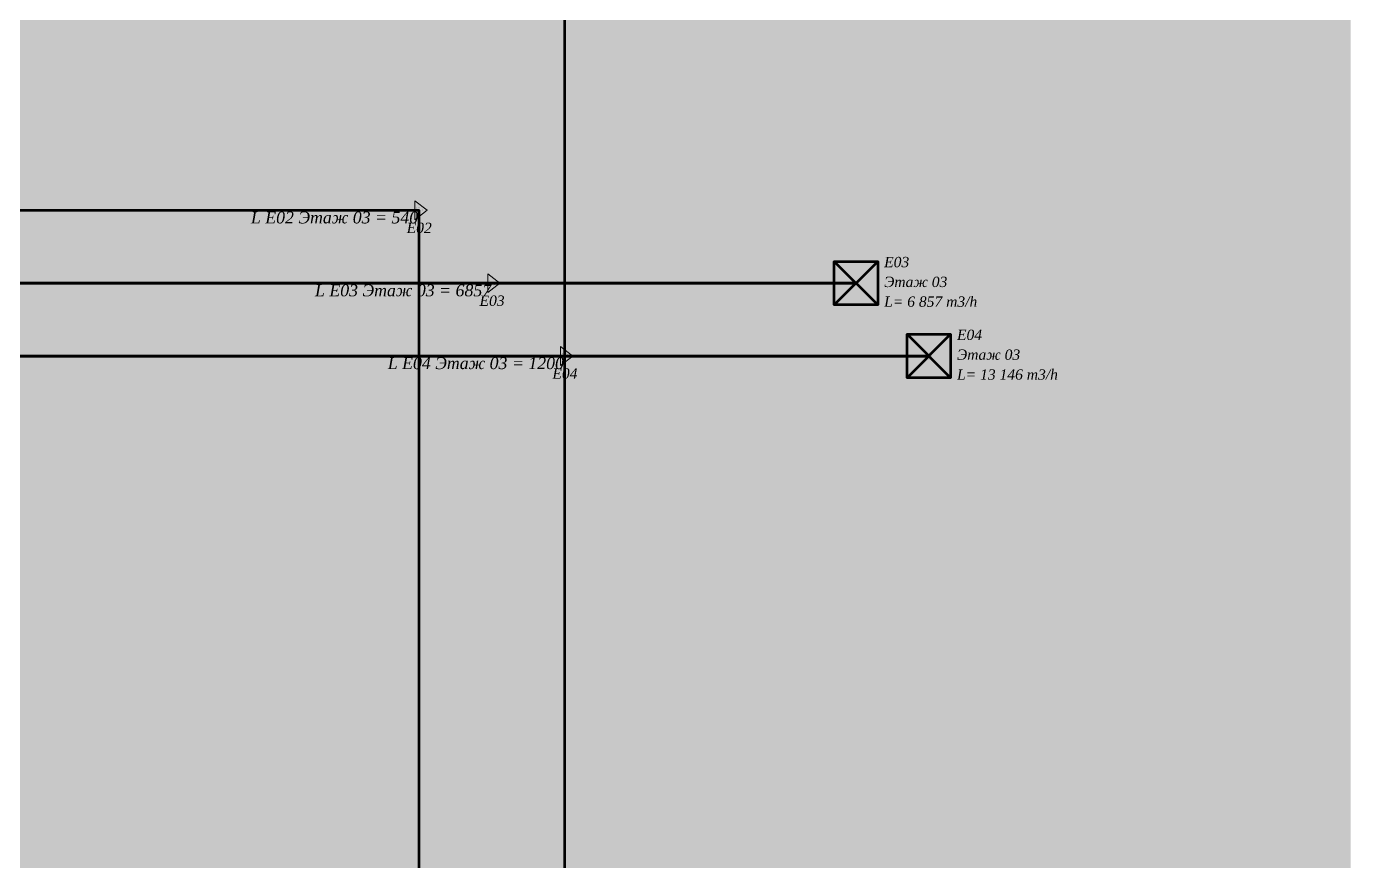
# Model space of a CAD drawing. Header units: inches. Extents: x 2.1 to 38.5, y 13.5 to 49.9.
# Drawn here: x 25.86 to 38.54, y 27.14 to 35.14 of the extents above; entities that cross this region are included whole.
import ezdxf

# ---------------------------------------------------------------- set-up
doc = ezdxf.new("R2010")
doc.units = ezdxf.units.IN
doc.header["$MEASUREMENT"] = 0
doc.layers.add('PDF _Геометрия', color=7, linetype='Continuous')
doc.layers.add('PDF _Текст', color=7, linetype='Continuous')
doc.layers.add('PDF _Сплошная заливка', color=7, linetype='Continuous', true_color=0x00008b)
doc.styles.add('PDF Times New Roman Italic', font='timesi.ttf')

msp = doc.modelspace()

# ---------------------------------------------------------------- hatches: boundary and pattern name
at = {"layer": 'PDF _Сплошная заливка', "transparency": 33554559}
h = msp.add_hatch(color=4, dxfattribs=at)
h.paths.add_polyline_path([(29.647, 33.364, 0.099456), (29.649, 33.376)], flags=0)
h.paths.add_polyline_path([(29.64, 33.354, 0.099456), (29.647, 33.364)], flags=0)
h.paths.add_polyline_path([(29.63, 33.347, 0.099456), (29.64, 33.354)], flags=0)
h.paths.add_polyline_path([(29.618, 33.344, 0.099456), (29.63, 33.347)], flags=0)
h.paths.add_polyline_path([(29.606, 33.347, 0.099456), (29.618, 33.344)], flags=0)
h.paths.add_polyline_path([(29.596, 33.354, 0.099456), (29.606, 33.347)], flags=0)
h.paths.add_polyline_path([(29.589, 33.364, 0.099456), (29.596, 33.354)], flags=0)
h.paths.add_polyline_path([(29.587, 33.376, 0.099456), (29.589, 33.364)], flags=0)
h.paths.add_polyline_path([(29.589, 33.388, 0.099456), (29.587, 33.376)], flags=0)
h.paths.add_polyline_path([(29.596, 33.398, 0.099456), (29.589, 33.388)], flags=0)
h.paths.add_polyline_path([(29.606, 33.404, 0.099456), (29.596, 33.398)], flags=0)
h.paths.add_polyline_path([(29.618, 33.407, 0.099456), (29.606, 33.404)], flags=0)
h.paths.add_polyline_path([(29.63, 33.404, 0.099456), (29.618, 33.407)], flags=0)
h.paths.add_polyline_path([(29.64, 33.398, 0.099456), (29.63, 33.404)], flags=0)
h.paths.add_polyline_path([(29.647, 33.388, 0.099456), (29.64, 33.398)], flags=0)
h.paths.add_polyline_path([(29.649, 33.376, 0.099456), (29.647, 33.388)], flags=0)
at = {"layer": 'PDF _Сплошная заливка', "true_color": 0x008000, "transparency": 33554559}
h = msp.add_hatch(color=96, dxfattribs=at)
h.paths.add_polyline_path([(34.012, 32.47), (33.595, 32.886)], flags=0)
h.paths.add_polyline_path([(34.012, 32.886), (33.595, 32.47)], flags=0)
h.paths.add_polyline_path([(34.012, 32.47), (33.595, 32.47), (33.595, 32.886), (34.012, 32.886)], flags=0)
h = msp.add_hatch(color=96, dxfattribs=at)
h.paths.add_polyline_path([(34.012, 32.47), (33.595, 32.886)], flags=0)
h.paths.add_polyline_path([(34.012, 32.886), (33.595, 32.47)], flags=0)
h.paths.add_polyline_path([(34.012, 32.47), (33.595, 32.47), (33.595, 32.886), (34.012, 32.886)], flags=0)
h = msp.add_hatch(color=96, dxfattribs=at)
h.paths.add_polyline_path([(34.012, 32.47), (33.595, 32.886)], flags=0)
h.paths.add_polyline_path([(34.012, 32.886), (33.595, 32.47)], flags=0)
h.paths.add_polyline_path([(34.012, 32.47), (33.595, 32.47), (33.595, 32.886), (34.012, 32.886)], flags=0)
h = msp.add_hatch(color=96, dxfattribs=at)
h.paths.add_polyline_path([(34.012, 32.47), (33.595, 32.886)], flags=0)
h.paths.add_polyline_path([(34.012, 32.886), (33.595, 32.47)], flags=0)
h.paths.add_polyline_path([(34.012, 32.47), (33.595, 32.47), (33.595, 32.886), (34.012, 32.886)], flags=0)
h = msp.add_hatch(color=96, dxfattribs=at)
h.paths.add_polyline_path([(34.012, 32.47), (33.595, 32.886)], flags=0)
h.paths.add_polyline_path([(34.012, 32.886), (33.595, 32.47)], flags=0)
h.paths.add_polyline_path([(34.012, 32.47), (33.595, 32.47), (33.595, 32.886), (34.012, 32.886)], flags=0)
h = msp.add_hatch(color=96, dxfattribs=at)
h.paths.add_polyline_path([(34.012, 32.47), (33.595, 32.886)], flags=0)
h.paths.add_polyline_path([(34.012, 32.886), (33.595, 32.47)], flags=0)
h.paths.add_polyline_path([(34.012, 32.47), (33.595, 32.47), (33.595, 32.886), (34.012, 32.886)], flags=0)
h = msp.add_hatch(color=96, dxfattribs=at)
h.paths.add_polyline_path([(34.012, 32.47), (33.595, 32.886)], flags=0)
h.paths.add_polyline_path([(34.012, 32.886), (33.595, 32.47)], flags=0)
h.paths.add_polyline_path([(34.012, 32.47), (33.595, 32.47), (33.595, 32.886), (34.012, 32.886)], flags=0)
h = msp.add_hatch(color=96, dxfattribs=at)
h.paths.add_polyline_path([(34.012, 32.47), (33.595, 32.886)], flags=0)
h.paths.add_polyline_path([(34.012, 32.886), (33.595, 32.47)], flags=0)
h.paths.add_polyline_path([(34.012, 32.47), (33.595, 32.47), (33.595, 32.886), (34.012, 32.886)], flags=0)
h = msp.add_hatch(color=96, dxfattribs=at)
h.paths.add_polyline_path([(30.344, 32.666, 0.099456), (30.347, 32.678)], flags=0)
h.paths.add_polyline_path([(30.338, 32.656, 0.099456), (30.344, 32.666)], flags=0)
h.paths.add_polyline_path([(30.327, 32.649, 0.099456), (30.338, 32.656)], flags=0)
h.paths.add_polyline_path([(30.315, 32.647, 0.099456), (30.327, 32.649)], flags=0)
h.paths.add_polyline_path([(30.303, 32.649, 0.099456), (30.315, 32.647)], flags=0)
h.paths.add_polyline_path([(30.293, 32.656, 0.099456), (30.303, 32.649)], flags=0)
h.paths.add_polyline_path([(30.287, 32.666, 0.099456), (30.293, 32.656)], flags=0)
h.paths.add_polyline_path([(30.284, 32.678, 0.099456), (30.287, 32.666)], flags=0)
h.paths.add_polyline_path([(30.287, 32.69, 0.099456), (30.284, 32.678)], flags=0)
h.paths.add_polyline_path([(30.293, 32.7, 0.099456), (30.287, 32.69)], flags=0)
h.paths.add_polyline_path([(30.303, 32.707, 0.099456), (30.293, 32.7)], flags=0)
h.paths.add_polyline_path([(30.315, 32.709, 0.099456), (30.303, 32.707)], flags=0)
h.paths.add_polyline_path([(30.327, 32.707, 0.099456), (30.315, 32.709)], flags=0)
h.paths.add_polyline_path([(30.338, 32.7, 0.099456), (30.327, 32.707)], flags=0)
h.paths.add_polyline_path([(30.344, 32.69, 0.099456), (30.338, 32.7)], flags=0)
h.paths.add_polyline_path([(30.347, 32.678, 0.099456), (30.344, 32.69)], flags=0)
h = msp.add_hatch(color=96, dxfattribs=at)
h.paths.add_polyline_path([(30.344, 32.666, 0.099456), (30.347, 32.678)], flags=0)
h.paths.add_polyline_path([(30.338, 32.656, 0.099456), (30.344, 32.666)], flags=0)
h.paths.add_polyline_path([(30.327, 32.649, 0.099456), (30.338, 32.656)], flags=0)
h.paths.add_polyline_path([(30.315, 32.647, 0.099456), (30.327, 32.649)], flags=0)
h.paths.add_polyline_path([(30.303, 32.649, 0.099456), (30.315, 32.647)], flags=0)
h.paths.add_polyline_path([(30.293, 32.656, 0.099456), (30.303, 32.649)], flags=0)
h.paths.add_polyline_path([(30.287, 32.666, 0.099456), (30.293, 32.656)], flags=0)
h.paths.add_polyline_path([(30.284, 32.678, 0.099456), (30.287, 32.666)], flags=0)
h.paths.add_polyline_path([(30.287, 32.69, 0.099456), (30.284, 32.678)], flags=0)
h.paths.add_polyline_path([(30.293, 32.7, 0.099456), (30.287, 32.69)], flags=0)
h.paths.add_polyline_path([(30.303, 32.707, 0.099456), (30.293, 32.7)], flags=0)
h.paths.add_polyline_path([(30.315, 32.709, 0.099456), (30.303, 32.707)], flags=0)
h.paths.add_polyline_path([(30.327, 32.707, 0.099456), (30.315, 32.709)], flags=0)
h.paths.add_polyline_path([(30.338, 32.7, 0.099456), (30.327, 32.707)], flags=0)
h.paths.add_polyline_path([(30.344, 32.69, 0.099456), (30.338, 32.7)], flags=0)
h.paths.add_polyline_path([(30.347, 32.678, 0.099456), (30.344, 32.69)], flags=0)
h = msp.add_hatch(color=96, dxfattribs=at)
h.paths.add_polyline_path([(30.344, 32.666, 0.099456), (30.347, 32.678)], flags=0)
h.paths.add_polyline_path([(30.338, 32.656, 0.099456), (30.344, 32.666)], flags=0)
h.paths.add_polyline_path([(30.327, 32.649, 0.099456), (30.338, 32.656)], flags=0)
h.paths.add_polyline_path([(30.315, 32.647, 0.099456), (30.327, 32.649)], flags=0)
h.paths.add_polyline_path([(30.303, 32.649, 0.099456), (30.315, 32.647)], flags=0)
h.paths.add_polyline_path([(30.293, 32.656, 0.099456), (30.303, 32.649)], flags=0)
h.paths.add_polyline_path([(30.287, 32.666, 0.099456), (30.293, 32.656)], flags=0)
h.paths.add_polyline_path([(30.284, 32.678, 0.099456), (30.287, 32.666)], flags=0)
h.paths.add_polyline_path([(30.287, 32.69, 0.099456), (30.284, 32.678)], flags=0)
h.paths.add_polyline_path([(30.293, 32.7, 0.099456), (30.287, 32.69)], flags=0)
h.paths.add_polyline_path([(30.303, 32.707, 0.099456), (30.293, 32.7)], flags=0)
h.paths.add_polyline_path([(30.315, 32.709, 0.099456), (30.303, 32.707)], flags=0)
h.paths.add_polyline_path([(30.327, 32.707, 0.099456), (30.315, 32.709)], flags=0)
h.paths.add_polyline_path([(30.338, 32.7, 0.099456), (30.327, 32.707)], flags=0)
h.paths.add_polyline_path([(30.344, 32.69, 0.099456), (30.338, 32.7)], flags=0)
h.paths.add_polyline_path([(30.347, 32.678, 0.099456), (30.344, 32.69)], flags=0)
h = msp.add_hatch(color=96, dxfattribs=at)
h.paths.add_polyline_path([(30.344, 32.666, 0.099456), (30.347, 32.678)], flags=0)
h.paths.add_polyline_path([(30.338, 32.656, 0.099456), (30.344, 32.666)], flags=0)
h.paths.add_polyline_path([(30.327, 32.649, 0.099456), (30.338, 32.656)], flags=0)
h.paths.add_polyline_path([(30.315, 32.647, 0.099456), (30.327, 32.649)], flags=0)
h.paths.add_polyline_path([(30.303, 32.649, 0.099456), (30.315, 32.647)], flags=0)
h.paths.add_polyline_path([(30.293, 32.656, 0.099456), (30.303, 32.649)], flags=0)
h.paths.add_polyline_path([(30.287, 32.666, 0.099456), (30.293, 32.656)], flags=0)
h.paths.add_polyline_path([(30.284, 32.678, 0.099456), (30.287, 32.666)], flags=0)
h.paths.add_polyline_path([(30.287, 32.69, 0.099456), (30.284, 32.678)], flags=0)
h.paths.add_polyline_path([(30.293, 32.7, 0.099456), (30.287, 32.69)], flags=0)
h.paths.add_polyline_path([(30.303, 32.707, 0.099456), (30.293, 32.7)], flags=0)
h.paths.add_polyline_path([(30.315, 32.709, 0.099456), (30.303, 32.707)], flags=0)
h.paths.add_polyline_path([(30.327, 32.707, 0.099456), (30.315, 32.709)], flags=0)
h.paths.add_polyline_path([(30.338, 32.7, 0.099456), (30.327, 32.707)], flags=0)
h.paths.add_polyline_path([(30.344, 32.69, 0.099456), (30.338, 32.7)], flags=0)
h.paths.add_polyline_path([(30.347, 32.678, 0.099456), (30.344, 32.69)], flags=0)
h = msp.add_hatch(color=96, dxfattribs=at)
h.paths.add_polyline_path([(30.344, 32.666, 0.099456), (30.347, 32.678)], flags=0)
h.paths.add_polyline_path([(30.338, 32.656, 0.099456), (30.344, 32.666)], flags=0)
h.paths.add_polyline_path([(30.327, 32.649, 0.099456), (30.338, 32.656)], flags=0)
h.paths.add_polyline_path([(30.315, 32.647, 0.099456), (30.327, 32.649)], flags=0)
h.paths.add_polyline_path([(30.303, 32.649, 0.099456), (30.315, 32.647)], flags=0)
h.paths.add_polyline_path([(30.293, 32.656, 0.099456), (30.303, 32.649)], flags=0)
h.paths.add_polyline_path([(30.287, 32.666, 0.099456), (30.293, 32.656)], flags=0)
h.paths.add_polyline_path([(30.284, 32.678, 0.099456), (30.287, 32.666)], flags=0)
h.paths.add_polyline_path([(30.287, 32.69, 0.099456), (30.284, 32.678)], flags=0)
h.paths.add_polyline_path([(30.293, 32.7, 0.099456), (30.287, 32.69)], flags=0)
h.paths.add_polyline_path([(30.303, 32.707, 0.099456), (30.293, 32.7)], flags=0)
h.paths.add_polyline_path([(30.315, 32.709, 0.099456), (30.303, 32.707)], flags=0)
h.paths.add_polyline_path([(30.327, 32.707, 0.099456), (30.315, 32.709)], flags=0)
h.paths.add_polyline_path([(30.338, 32.7, 0.099456), (30.327, 32.707)], flags=0)
h.paths.add_polyline_path([(30.344, 32.69, 0.099456), (30.338, 32.7)], flags=0)
h.paths.add_polyline_path([(30.347, 32.678, 0.099456), (30.344, 32.69)], flags=0)
h = msp.add_hatch(color=96, dxfattribs=at)
h.paths.add_polyline_path([(30.344, 32.666, 0.099456), (30.347, 32.678)], flags=0)
h.paths.add_polyline_path([(30.338, 32.656, 0.099456), (30.344, 32.666)], flags=0)
h.paths.add_polyline_path([(30.327, 32.649, 0.099456), (30.338, 32.656)], flags=0)
h.paths.add_polyline_path([(30.315, 32.647, 0.099456), (30.327, 32.649)], flags=0)
h.paths.add_polyline_path([(30.303, 32.649, 0.099456), (30.315, 32.647)], flags=0)
h.paths.add_polyline_path([(30.293, 32.656, 0.099456), (30.303, 32.649)], flags=0)
h.paths.add_polyline_path([(30.287, 32.666, 0.099456), (30.293, 32.656)], flags=0)
h.paths.add_polyline_path([(30.284, 32.678, 0.099456), (30.287, 32.666)], flags=0)
h.paths.add_polyline_path([(30.287, 32.69, 0.099456), (30.284, 32.678)], flags=0)
h.paths.add_polyline_path([(30.293, 32.7, 0.099456), (30.287, 32.69)], flags=0)
h.paths.add_polyline_path([(30.303, 32.707, 0.099456), (30.293, 32.7)], flags=0)
h.paths.add_polyline_path([(30.315, 32.709, 0.099456), (30.303, 32.707)], flags=0)
h.paths.add_polyline_path([(30.327, 32.707, 0.099456), (30.315, 32.709)], flags=0)
h.paths.add_polyline_path([(30.338, 32.7, 0.099456), (30.327, 32.707)], flags=0)
h.paths.add_polyline_path([(30.344, 32.69, 0.099456), (30.338, 32.7)], flags=0)
h.paths.add_polyline_path([(30.347, 32.678, 0.099456), (30.344, 32.69)], flags=0)
h = msp.add_hatch(color=96, dxfattribs=at)
h.paths.add_polyline_path([(30.344, 32.666, 0.099456), (30.347, 32.678)], flags=0)
h.paths.add_polyline_path([(30.338, 32.656, 0.099456), (30.344, 32.666)], flags=0)
h.paths.add_polyline_path([(30.327, 32.649, 0.099456), (30.338, 32.656)], flags=0)
h.paths.add_polyline_path([(30.315, 32.647, 0.099456), (30.327, 32.649)], flags=0)
h.paths.add_polyline_path([(30.303, 32.649, 0.099456), (30.315, 32.647)], flags=0)
h.paths.add_polyline_path([(30.293, 32.656, 0.099456), (30.303, 32.649)], flags=0)
h.paths.add_polyline_path([(30.287, 32.666, 0.099456), (30.293, 32.656)], flags=0)
h.paths.add_polyline_path([(30.284, 32.678, 0.099456), (30.287, 32.666)], flags=0)
h.paths.add_polyline_path([(30.287, 32.69, 0.099456), (30.284, 32.678)], flags=0)
h.paths.add_polyline_path([(30.293, 32.7, 0.099456), (30.287, 32.69)], flags=0)
h.paths.add_polyline_path([(30.303, 32.707, 0.099456), (30.293, 32.7)], flags=0)
h.paths.add_polyline_path([(30.315, 32.709, 0.099456), (30.303, 32.707)], flags=0)
h.paths.add_polyline_path([(30.327, 32.707, 0.099456), (30.315, 32.709)], flags=0)
h.paths.add_polyline_path([(30.338, 32.7, 0.099456), (30.327, 32.707)], flags=0)
h.paths.add_polyline_path([(30.344, 32.69, 0.099456), (30.338, 32.7)], flags=0)
h.paths.add_polyline_path([(30.347, 32.678, 0.099456), (30.344, 32.69)], flags=0)
h = msp.add_hatch(color=96, dxfattribs=at)
h.paths.add_polyline_path([(30.344, 32.666, 0.099456), (30.347, 32.678)], flags=0)
h.paths.add_polyline_path([(30.338, 32.656, 0.099456), (30.344, 32.666)], flags=0)
h.paths.add_polyline_path([(30.327, 32.649, 0.099456), (30.338, 32.656)], flags=0)
h.paths.add_polyline_path([(30.315, 32.647, 0.099456), (30.327, 32.649)], flags=0)
h.paths.add_polyline_path([(30.303, 32.649, 0.099456), (30.315, 32.647)], flags=0)
h.paths.add_polyline_path([(30.293, 32.656, 0.099456), (30.303, 32.649)], flags=0)
h.paths.add_polyline_path([(30.287, 32.666, 0.099456), (30.293, 32.656)], flags=0)
h.paths.add_polyline_path([(30.284, 32.678, 0.099456), (30.287, 32.666)], flags=0)
h.paths.add_polyline_path([(30.287, 32.69, 0.099456), (30.284, 32.678)], flags=0)
h.paths.add_polyline_path([(30.293, 32.7, 0.099456), (30.287, 32.69)], flags=0)
h.paths.add_polyline_path([(30.303, 32.707, 0.099456), (30.293, 32.7)], flags=0)
h.paths.add_polyline_path([(30.315, 32.709, 0.099456), (30.303, 32.707)], flags=0)
h.paths.add_polyline_path([(30.327, 32.707, 0.099456), (30.315, 32.709)], flags=0)
h.paths.add_polyline_path([(30.338, 32.7, 0.099456), (30.327, 32.707)], flags=0)
h.paths.add_polyline_path([(30.344, 32.69, 0.099456), (30.338, 32.7)], flags=0)
h.paths.add_polyline_path([(30.347, 32.678, 0.099456), (30.344, 32.69)], flags=0)
h = msp.add_hatch(color=96, dxfattribs=at)
h.paths.add_polyline_path([(30.344, 32.666, 0.099456), (30.347, 32.678)], flags=0)
h.paths.add_polyline_path([(30.338, 32.656, 0.099456), (30.344, 32.666)], flags=0)
h.paths.add_polyline_path([(30.327, 32.649, 0.099456), (30.338, 32.656)], flags=0)
h.paths.add_polyline_path([(30.315, 32.647, 0.099456), (30.327, 32.649)], flags=0)
h.paths.add_polyline_path([(30.303, 32.649, 0.099456), (30.315, 32.647)], flags=0)
h.paths.add_polyline_path([(30.293, 32.656, 0.099456), (30.303, 32.649)], flags=0)
h.paths.add_polyline_path([(30.287, 32.666, 0.099456), (30.293, 32.656)], flags=0)
h.paths.add_polyline_path([(30.284, 32.678, 0.099456), (30.287, 32.666)], flags=0)
h.paths.add_polyline_path([(30.287, 32.69, 0.099456), (30.284, 32.678)], flags=0)
h.paths.add_polyline_path([(30.293, 32.7, 0.099456), (30.287, 32.69)], flags=0)
h.paths.add_polyline_path([(30.303, 32.707, 0.099456), (30.293, 32.7)], flags=0)
h.paths.add_polyline_path([(30.315, 32.709, 0.099456), (30.303, 32.707)], flags=0)
h.paths.add_polyline_path([(30.327, 32.707, 0.099456), (30.315, 32.709)], flags=0)
h.paths.add_polyline_path([(30.338, 32.7, 0.099456), (30.327, 32.707)], flags=0)
h.paths.add_polyline_path([(30.344, 32.69, 0.099456), (30.338, 32.7)], flags=0)
h.paths.add_polyline_path([(30.347, 32.678, 0.099456), (30.344, 32.69)], flags=0)
h = msp.add_hatch(color=96, dxfattribs=at)
h.paths.add_polyline_path([(30.344, 32.666, 0.099456), (30.347, 32.678)], flags=0)
h.paths.add_polyline_path([(30.338, 32.656, 0.099456), (30.344, 32.666)], flags=0)
h.paths.add_polyline_path([(30.327, 32.649, 0.099456), (30.338, 32.656)], flags=0)
h.paths.add_polyline_path([(30.315, 32.647, 0.099456), (30.327, 32.649)], flags=0)
h.paths.add_polyline_path([(30.303, 32.649, 0.099456), (30.315, 32.647)], flags=0)
h.paths.add_polyline_path([(30.293, 32.656, 0.099456), (30.303, 32.649)], flags=0)
h.paths.add_polyline_path([(30.287, 32.666, 0.099456), (30.293, 32.656)], flags=0)
h.paths.add_polyline_path([(30.284, 32.678, 0.099456), (30.287, 32.666)], flags=0)
h.paths.add_polyline_path([(30.287, 32.69, 0.099456), (30.284, 32.678)], flags=0)
h.paths.add_polyline_path([(30.293, 32.7, 0.099456), (30.287, 32.69)], flags=0)
h.paths.add_polyline_path([(30.303, 32.707, 0.099456), (30.293, 32.7)], flags=0)
h.paths.add_polyline_path([(30.315, 32.709, 0.099456), (30.303, 32.707)], flags=0)
h.paths.add_polyline_path([(30.327, 32.707, 0.099456), (30.315, 32.709)], flags=0)
h.paths.add_polyline_path([(30.338, 32.7, 0.099456), (30.327, 32.707)], flags=0)
h.paths.add_polyline_path([(30.344, 32.69, 0.099456), (30.338, 32.7)], flags=0)
h.paths.add_polyline_path([(30.347, 32.678, 0.099456), (30.344, 32.69)], flags=0)
h = msp.add_hatch(color=96, dxfattribs=at)
h.paths.add_polyline_path([(33.832, 32.666, 0.099456), (33.835, 32.678)], flags=0)
h.paths.add_polyline_path([(33.826, 32.656, 0.099456), (33.832, 32.666)], flags=0)
h.paths.add_polyline_path([(33.815, 32.649, 0.099456), (33.826, 32.656)], flags=0)
h.paths.add_polyline_path([(33.803, 32.647, 0.099456), (33.815, 32.649)], flags=0)
h.paths.add_polyline_path([(33.791, 32.649, 0.099456), (33.803, 32.647)], flags=0)
h.paths.add_polyline_path([(33.781, 32.656, 0.099456), (33.791, 32.649)], flags=0)
h.paths.add_polyline_path([(33.775, 32.666, 0.099456), (33.781, 32.656)], flags=0)
h.paths.add_polyline_path([(33.772, 32.678, 0.099456), (33.775, 32.666)], flags=0)
h.paths.add_polyline_path([(33.775, 32.69, 0.099456), (33.772, 32.678)], flags=0)
h.paths.add_polyline_path([(33.781, 32.7, 0.099456), (33.775, 32.69)], flags=0)
h.paths.add_polyline_path([(33.791, 32.707, 0.099456), (33.781, 32.7)], flags=0)
h.paths.add_polyline_path([(33.803, 32.709, 0.099456), (33.791, 32.707)], flags=0)
h.paths.add_polyline_path([(33.815, 32.707, 0.099456), (33.803, 32.709)], flags=0)
h.paths.add_polyline_path([(33.826, 32.7, 0.099456), (33.815, 32.707)], flags=0)
h.paths.add_polyline_path([(33.832, 32.69, 0.099456), (33.826, 32.7)], flags=0)
h.paths.add_polyline_path([(33.835, 32.678, 0.099456), (33.832, 32.69)], flags=0)
h = msp.add_hatch(color=96, dxfattribs=at)
h.paths.add_polyline_path([(33.832, 32.666, 0.099456), (33.835, 32.678)], flags=0)
h.paths.add_polyline_path([(33.826, 32.656, 0.099456), (33.832, 32.666)], flags=0)
h.paths.add_polyline_path([(33.815, 32.649, 0.099456), (33.826, 32.656)], flags=0)
h.paths.add_polyline_path([(33.803, 32.647, 0.099456), (33.815, 32.649)], flags=0)
h.paths.add_polyline_path([(33.791, 32.649, 0.099456), (33.803, 32.647)], flags=0)
h.paths.add_polyline_path([(33.781, 32.656, 0.099456), (33.791, 32.649)], flags=0)
h.paths.add_polyline_path([(33.775, 32.666, 0.099456), (33.781, 32.656)], flags=0)
h.paths.add_polyline_path([(33.772, 32.678, 0.099456), (33.775, 32.666)], flags=0)
h.paths.add_polyline_path([(33.775, 32.69, 0.099456), (33.772, 32.678)], flags=0)
h.paths.add_polyline_path([(33.781, 32.7, 0.099456), (33.775, 32.69)], flags=0)
h.paths.add_polyline_path([(33.791, 32.707, 0.099456), (33.781, 32.7)], flags=0)
h.paths.add_polyline_path([(33.803, 32.709, 0.099456), (33.791, 32.707)], flags=0)
h.paths.add_polyline_path([(33.815, 32.707, 0.099456), (33.803, 32.709)], flags=0)
h.paths.add_polyline_path([(33.826, 32.7, 0.099456), (33.815, 32.707)], flags=0)
h.paths.add_polyline_path([(33.832, 32.69, 0.099456), (33.826, 32.7)], flags=0)
h.paths.add_polyline_path([(33.835, 32.678, 0.099456), (33.832, 32.69)], flags=0)
h = msp.add_hatch(color=96, dxfattribs=at)
h.paths.add_polyline_path([(33.832, 32.666, 0.099456), (33.835, 32.678)], flags=0)
h.paths.add_polyline_path([(33.826, 32.656, 0.099456), (33.832, 32.666)], flags=0)
h.paths.add_polyline_path([(33.815, 32.649, 0.099456), (33.826, 32.656)], flags=0)
h.paths.add_polyline_path([(33.803, 32.647, 0.099456), (33.815, 32.649)], flags=0)
h.paths.add_polyline_path([(33.791, 32.649, 0.099456), (33.803, 32.647)], flags=0)
h.paths.add_polyline_path([(33.781, 32.656, 0.099456), (33.791, 32.649)], flags=0)
h.paths.add_polyline_path([(33.775, 32.666, 0.099456), (33.781, 32.656)], flags=0)
h.paths.add_polyline_path([(33.772, 32.678, 0.099456), (33.775, 32.666)], flags=0)
h.paths.add_polyline_path([(33.775, 32.69, 0.099456), (33.772, 32.678)], flags=0)
h.paths.add_polyline_path([(33.781, 32.7, 0.099456), (33.775, 32.69)], flags=0)
h.paths.add_polyline_path([(33.791, 32.707, 0.099456), (33.781, 32.7)], flags=0)
h.paths.add_polyline_path([(33.803, 32.709, 0.099456), (33.791, 32.707)], flags=0)
h.paths.add_polyline_path([(33.815, 32.707, 0.099456), (33.803, 32.709)], flags=0)
h.paths.add_polyline_path([(33.826, 32.7, 0.099456), (33.815, 32.707)], flags=0)
h.paths.add_polyline_path([(33.832, 32.69, 0.099456), (33.826, 32.7)], flags=0)
h.paths.add_polyline_path([(33.835, 32.678, 0.099456), (33.832, 32.69)], flags=0)
h = msp.add_hatch(color=96, dxfattribs=at)
h.paths.add_polyline_path([(33.832, 32.666, 0.099456), (33.835, 32.678)], flags=0)
h.paths.add_polyline_path([(33.826, 32.656, 0.099456), (33.832, 32.666)], flags=0)
h.paths.add_polyline_path([(33.815, 32.649, 0.099456), (33.826, 32.656)], flags=0)
h.paths.add_polyline_path([(33.803, 32.647, 0.099456), (33.815, 32.649)], flags=0)
h.paths.add_polyline_path([(33.791, 32.649, 0.099456), (33.803, 32.647)], flags=0)
h.paths.add_polyline_path([(33.781, 32.656, 0.099456), (33.791, 32.649)], flags=0)
h.paths.add_polyline_path([(33.775, 32.666, 0.099456), (33.781, 32.656)], flags=0)
h.paths.add_polyline_path([(33.772, 32.678, 0.099456), (33.775, 32.666)], flags=0)
h.paths.add_polyline_path([(33.775, 32.69, 0.099456), (33.772, 32.678)], flags=0)
h.paths.add_polyline_path([(33.781, 32.7, 0.099456), (33.775, 32.69)], flags=0)
h.paths.add_polyline_path([(33.791, 32.707, 0.099456), (33.781, 32.7)], flags=0)
h.paths.add_polyline_path([(33.803, 32.709, 0.099456), (33.791, 32.707)], flags=0)
h.paths.add_polyline_path([(33.815, 32.707, 0.099456), (33.803, 32.709)], flags=0)
h.paths.add_polyline_path([(33.826, 32.7, 0.099456), (33.815, 32.707)], flags=0)
h.paths.add_polyline_path([(33.832, 32.69, 0.099456), (33.826, 32.7)], flags=0)
h.paths.add_polyline_path([(33.835, 32.678, 0.099456), (33.832, 32.69)], flags=0)
h = msp.add_hatch(color=96, dxfattribs=at)
h.paths.add_polyline_path([(33.832, 32.666, 0.099456), (33.835, 32.678)], flags=0)
h.paths.add_polyline_path([(33.826, 32.656, 0.099456), (33.832, 32.666)], flags=0)
h.paths.add_polyline_path([(33.815, 32.649, 0.099456), (33.826, 32.656)], flags=0)
h.paths.add_polyline_path([(33.803, 32.647, 0.099456), (33.815, 32.649)], flags=0)
h.paths.add_polyline_path([(33.791, 32.649, 0.099456), (33.803, 32.647)], flags=0)
h.paths.add_polyline_path([(33.781, 32.656, 0.099456), (33.791, 32.649)], flags=0)
h.paths.add_polyline_path([(33.775, 32.666, 0.099456), (33.781, 32.656)], flags=0)
h.paths.add_polyline_path([(33.772, 32.678, 0.099456), (33.775, 32.666)], flags=0)
h.paths.add_polyline_path([(33.775, 32.69, 0.099456), (33.772, 32.678)], flags=0)
h.paths.add_polyline_path([(33.781, 32.7, 0.099456), (33.775, 32.69)], flags=0)
h.paths.add_polyline_path([(33.791, 32.707, 0.099456), (33.781, 32.7)], flags=0)
h.paths.add_polyline_path([(33.803, 32.709, 0.099456), (33.791, 32.707)], flags=0)
h.paths.add_polyline_path([(33.815, 32.707, 0.099456), (33.803, 32.709)], flags=0)
h.paths.add_polyline_path([(33.826, 32.7, 0.099456), (33.815, 32.707)], flags=0)
h.paths.add_polyline_path([(33.832, 32.69, 0.099456), (33.826, 32.7)], flags=0)
h.paths.add_polyline_path([(33.835, 32.678, 0.099456), (33.832, 32.69)], flags=0)
h = msp.add_hatch(color=96, dxfattribs=at)
h.paths.add_polyline_path([(33.832, 32.666, 0.099456), (33.835, 32.678)], flags=0)
h.paths.add_polyline_path([(33.826, 32.656, 0.099456), (33.832, 32.666)], flags=0)
h.paths.add_polyline_path([(33.815, 32.649, 0.099456), (33.826, 32.656)], flags=0)
h.paths.add_polyline_path([(33.803, 32.647, 0.099456), (33.815, 32.649)], flags=0)
h.paths.add_polyline_path([(33.791, 32.649, 0.099456), (33.803, 32.647)], flags=0)
h.paths.add_polyline_path([(33.781, 32.656, 0.099456), (33.791, 32.649)], flags=0)
h.paths.add_polyline_path([(33.775, 32.666, 0.099456), (33.781, 32.656)], flags=0)
h.paths.add_polyline_path([(33.772, 32.678, 0.099456), (33.775, 32.666)], flags=0)
h.paths.add_polyline_path([(33.775, 32.69, 0.099456), (33.772, 32.678)], flags=0)
h.paths.add_polyline_path([(33.781, 32.7, 0.099456), (33.775, 32.69)], flags=0)
h.paths.add_polyline_path([(33.791, 32.707, 0.099456), (33.781, 32.7)], flags=0)
h.paths.add_polyline_path([(33.803, 32.709, 0.099456), (33.791, 32.707)], flags=0)
h.paths.add_polyline_path([(33.815, 32.707, 0.099456), (33.803, 32.709)], flags=0)
h.paths.add_polyline_path([(33.826, 32.7, 0.099456), (33.815, 32.707)], flags=0)
h.paths.add_polyline_path([(33.832, 32.69, 0.099456), (33.826, 32.7)], flags=0)
h.paths.add_polyline_path([(33.835, 32.678, 0.099456), (33.832, 32.69)], flags=0)
h = msp.add_hatch(color=96, dxfattribs=at)
h.paths.add_polyline_path([(33.832, 32.666, 0.099456), (33.835, 32.678)], flags=0)
h.paths.add_polyline_path([(33.826, 32.656, 0.099456), (33.832, 32.666)], flags=0)
h.paths.add_polyline_path([(33.815, 32.649, 0.099456), (33.826, 32.656)], flags=0)
h.paths.add_polyline_path([(33.803, 32.647, 0.099456), (33.815, 32.649)], flags=0)
h.paths.add_polyline_path([(33.791, 32.649, 0.099456), (33.803, 32.647)], flags=0)
h.paths.add_polyline_path([(33.781, 32.656, 0.099456), (33.791, 32.649)], flags=0)
h.paths.add_polyline_path([(33.775, 32.666, 0.099456), (33.781, 32.656)], flags=0)
h.paths.add_polyline_path([(33.772, 32.678, 0.099456), (33.775, 32.666)], flags=0)
h.paths.add_polyline_path([(33.775, 32.69, 0.099456), (33.772, 32.678)], flags=0)
h.paths.add_polyline_path([(33.781, 32.7, 0.099456), (33.775, 32.69)], flags=0)
h.paths.add_polyline_path([(33.791, 32.707, 0.099456), (33.781, 32.7)], flags=0)
h.paths.add_polyline_path([(33.803, 32.709, 0.099456), (33.791, 32.707)], flags=0)
h.paths.add_polyline_path([(33.815, 32.707, 0.099456), (33.803, 32.709)], flags=0)
h.paths.add_polyline_path([(33.826, 32.7, 0.099456), (33.815, 32.707)], flags=0)
h.paths.add_polyline_path([(33.832, 32.69, 0.099456), (33.826, 32.7)], flags=0)
h.paths.add_polyline_path([(33.835, 32.678, 0.099456), (33.832, 32.69)], flags=0)
h = msp.add_hatch(color=96, dxfattribs=at)
h.paths.add_polyline_path([(33.832, 32.666, 0.099456), (33.835, 32.678)], flags=0)
h.paths.add_polyline_path([(33.826, 32.656, 0.099456), (33.832, 32.666)], flags=0)
h.paths.add_polyline_path([(33.815, 32.649, 0.099456), (33.826, 32.656)], flags=0)
h.paths.add_polyline_path([(33.803, 32.647, 0.099456), (33.815, 32.649)], flags=0)
h.paths.add_polyline_path([(33.791, 32.649, 0.099456), (33.803, 32.647)], flags=0)
h.paths.add_polyline_path([(33.781, 32.656, 0.099456), (33.791, 32.649)], flags=0)
h.paths.add_polyline_path([(33.775, 32.666, 0.099456), (33.781, 32.656)], flags=0)
h.paths.add_polyline_path([(33.772, 32.678, 0.099456), (33.775, 32.666)], flags=0)
h.paths.add_polyline_path([(33.775, 32.69, 0.099456), (33.772, 32.678)], flags=0)
h.paths.add_polyline_path([(33.781, 32.7, 0.099456), (33.775, 32.69)], flags=0)
h.paths.add_polyline_path([(33.791, 32.707, 0.099456), (33.781, 32.7)], flags=0)
h.paths.add_polyline_path([(33.803, 32.709, 0.099456), (33.791, 32.707)], flags=0)
h.paths.add_polyline_path([(33.815, 32.707, 0.099456), (33.803, 32.709)], flags=0)
h.paths.add_polyline_path([(33.826, 32.7, 0.099456), (33.815, 32.707)], flags=0)
h.paths.add_polyline_path([(33.832, 32.69, 0.099456), (33.826, 32.7)], flags=0)
h.paths.add_polyline_path([(33.835, 32.678, 0.099456), (33.832, 32.69)], flags=0)
at = {"layer": 'PDF _Сплошная заливка', "true_color": 0x8b008b, "transparency": 33554559}
h = msp.add_hatch(color=216, dxfattribs=at)
h.paths.add_polyline_path([(34.709, 31.772), (34.293, 32.189)], flags=0)
h.paths.add_polyline_path([(34.709, 32.189), (34.293, 31.772)], flags=0)
h.paths.add_polyline_path([(34.709, 31.772), (34.293, 31.772), (34.293, 32.189), (34.709, 32.189)], flags=0)
h = msp.add_hatch(color=216, dxfattribs=at)
h.paths.add_polyline_path([(34.709, 31.772), (34.293, 32.189)], flags=0)
h.paths.add_polyline_path([(34.709, 32.189), (34.293, 31.772)], flags=0)
h.paths.add_polyline_path([(34.709, 31.772), (34.293, 31.772), (34.293, 32.189), (34.709, 32.189)], flags=0)
h = msp.add_hatch(color=216, dxfattribs=at)
h.paths.add_polyline_path([(31.042, 31.968, 0.099456), (31.044, 31.98)], flags=0)
h.paths.add_polyline_path([(31.035, 31.958, 0.099456), (31.042, 31.968)], flags=0)
h.paths.add_polyline_path([(31.025, 31.952, 0.099456), (31.035, 31.958)], flags=0)
h.paths.add_polyline_path([(31.013, 31.949, 0.099456), (31.025, 31.952)], flags=0)
h.paths.add_polyline_path([(31.001, 31.952, 0.099456), (31.013, 31.949)], flags=0)
h.paths.add_polyline_path([(30.991, 31.958, 0.099456), (31.001, 31.952)], flags=0)
h.paths.add_polyline_path([(30.984, 31.968, 0.099456), (30.991, 31.958)], flags=0)
h.paths.add_polyline_path([(30.982, 31.98, 0.099456), (30.984, 31.968)], flags=0)
h.paths.add_polyline_path([(30.984, 31.992, 0.099456), (30.982, 31.98)], flags=0)
h.paths.add_polyline_path([(30.991, 32.003, 0.099456), (30.984, 31.992)], flags=0)
h.paths.add_polyline_path([(31.001, 32.009, 0.099456), (30.991, 32.003)], flags=0)
h.paths.add_polyline_path([(31.013, 32.012, 0.099456), (31.001, 32.009)], flags=0)
h.paths.add_polyline_path([(31.025, 32.009, 0.099456), (31.013, 32.012)], flags=0)
h.paths.add_polyline_path([(31.035, 32.003, 0.099456), (31.025, 32.009)], flags=0)
h.paths.add_polyline_path([(31.042, 31.992, 0.099456), (31.035, 32.003)], flags=0)
h.paths.add_polyline_path([(31.044, 31.98, 0.099456), (31.042, 31.992)], flags=0)
h = msp.add_hatch(color=216, dxfattribs=at)
h.paths.add_polyline_path([(31.042, 31.968, 0.099456), (31.044, 31.98)], flags=0)
h.paths.add_polyline_path([(31.035, 31.958, 0.099456), (31.042, 31.968)], flags=0)
h.paths.add_polyline_path([(31.025, 31.952, 0.099456), (31.035, 31.958)], flags=0)
h.paths.add_polyline_path([(31.013, 31.949, 0.099456), (31.025, 31.952)], flags=0)
h.paths.add_polyline_path([(31.001, 31.952, 0.099456), (31.013, 31.949)], flags=0)
h.paths.add_polyline_path([(30.991, 31.958, 0.099456), (31.001, 31.952)], flags=0)
h.paths.add_polyline_path([(30.984, 31.968, 0.099456), (30.991, 31.958)], flags=0)
h.paths.add_polyline_path([(30.982, 31.98, 0.099456), (30.984, 31.968)], flags=0)
h.paths.add_polyline_path([(30.984, 31.992, 0.099456), (30.982, 31.98)], flags=0)
h.paths.add_polyline_path([(30.991, 32.003, 0.099456), (30.984, 31.992)], flags=0)
h.paths.add_polyline_path([(31.001, 32.009, 0.099456), (30.991, 32.003)], flags=0)
h.paths.add_polyline_path([(31.013, 32.012, 0.099456), (31.001, 32.009)], flags=0)
h.paths.add_polyline_path([(31.025, 32.009, 0.099456), (31.013, 32.012)], flags=0)
h.paths.add_polyline_path([(31.035, 32.003, 0.099456), (31.025, 32.009)], flags=0)
h.paths.add_polyline_path([(31.042, 31.992, 0.099456), (31.035, 32.003)], flags=0)
h.paths.add_polyline_path([(31.044, 31.98, 0.099456), (31.042, 31.992)], flags=0)
h = msp.add_hatch(color=216, dxfattribs=at)
h.paths.add_polyline_path([(34.53, 31.968, 0.099456), (34.532, 31.98)], flags=0)
h.paths.add_polyline_path([(34.523, 31.958, 0.099456), (34.53, 31.968)], flags=0)
h.paths.add_polyline_path([(34.513, 31.952, 0.099456), (34.523, 31.958)], flags=0)
h.paths.add_polyline_path([(34.501, 31.949, 0.099456), (34.513, 31.952)], flags=0)
h.paths.add_polyline_path([(34.489, 31.952, 0.099456), (34.501, 31.949)], flags=0)
h.paths.add_polyline_path([(34.479, 31.958, 0.099456), (34.489, 31.952)], flags=0)
h.paths.add_polyline_path([(34.472, 31.968, 0.099456), (34.479, 31.958)], flags=0)
h.paths.add_polyline_path([(34.47, 31.98, 0.099456), (34.472, 31.968)], flags=0)
h.paths.add_polyline_path([(34.472, 31.992, 0.099456), (34.47, 31.98)], flags=0)
h.paths.add_polyline_path([(34.479, 32.003, 0.099456), (34.472, 31.992)], flags=0)
h.paths.add_polyline_path([(34.489, 32.009, 0.099456), (34.479, 32.003)], flags=0)
h.paths.add_polyline_path([(34.501, 32.012, 0.099456), (34.489, 32.009)], flags=0)
h.paths.add_polyline_path([(34.513, 32.009, 0.099456), (34.501, 32.012)], flags=0)
h.paths.add_polyline_path([(34.523, 32.003, 0.099456), (34.513, 32.009)], flags=0)
h.paths.add_polyline_path([(34.53, 31.992, 0.099456), (34.523, 32.003)], flags=0)
h.paths.add_polyline_path([(34.532, 31.98, 0.099456), (34.53, 31.992)], flags=0)
h = msp.add_hatch(color=216, dxfattribs=at)
h.paths.add_polyline_path([(34.53, 31.968, 0.099456), (34.532, 31.98)], flags=0)
h.paths.add_polyline_path([(34.523, 31.958, 0.099456), (34.53, 31.968)], flags=0)
h.paths.add_polyline_path([(34.513, 31.952, 0.099456), (34.523, 31.958)], flags=0)
h.paths.add_polyline_path([(34.501, 31.949, 0.099456), (34.513, 31.952)], flags=0)
h.paths.add_polyline_path([(34.489, 31.952, 0.099456), (34.501, 31.949)], flags=0)
h.paths.add_polyline_path([(34.479, 31.958, 0.099456), (34.489, 31.952)], flags=0)
h.paths.add_polyline_path([(34.472, 31.968, 0.099456), (34.479, 31.958)], flags=0)
h.paths.add_polyline_path([(34.47, 31.98, 0.099456), (34.472, 31.968)], flags=0)
h.paths.add_polyline_path([(34.472, 31.992, 0.099456), (34.47, 31.98)], flags=0)
h.paths.add_polyline_path([(34.479, 32.003, 0.099456), (34.472, 31.992)], flags=0)
h.paths.add_polyline_path([(34.489, 32.009, 0.099456), (34.479, 32.003)], flags=0)
h.paths.add_polyline_path([(34.501, 32.012, 0.099456), (34.489, 32.009)], flags=0)
h.paths.add_polyline_path([(34.513, 32.009, 0.099456), (34.501, 32.012)], flags=0)
h.paths.add_polyline_path([(34.523, 32.003, 0.099456), (34.513, 32.009)], flags=0)
h.paths.add_polyline_path([(34.53, 31.992, 0.099456), (34.523, 32.003)], flags=0)
h.paths.add_polyline_path([(34.532, 31.98, 0.099456), (34.53, 31.992)], flags=0)

# ---------------------------------------------------------------- linework, layer by layer
at = {"layer": 'PDF _Геометрия', "color": 216, "lineweight": 53, "true_color": 0x8b008b}
for points in [[(11.742, 42.619), (11.742, 39.828), (31.013, 39.828), (31.013, 16.284), (23.95, 16.284), (23.95, 19.075)], [(23.95, 34.771), (23.95, 31.98), (31.013, 31.98), (34.501, 31.98), (31.013, 31.98), (25.171, 31.98), (25.171, 34.771)]]:
    msp.add_lwpolyline(points, dxfattribs=at)
at = {"layer": 'PDF _Геометрия', "color": 4, "lineweight": 53}
msp.add_lwpolyline([(14.184, 34.771), (14.184, 33.376), (29.618, 33.376), (29.618, 17.68), (11.742, 17.68), (11.742, 19.075)], dxfattribs=at)
at = {"layer": 'PDF _Геометрия', "color": 96, "lineweight": 53, "true_color": 0x008000}
for points in [[(11.742, 34.771), (11.742, 32.678), (30.315, 32.678), (33.803, 32.678), (30.315, 32.678), (33.803, 32.678), (30.315, 32.678), (33.803, 32.678), (30.315, 32.678), (33.803, 32.678), (30.315, 32.678), (15.404, 32.678), (15.404, 34.771)], [(16.625, 34.771), (16.625, 32.678), (30.315, 32.678), (17.846, 32.678), (17.846, 34.771)], [(19.067, 34.771), (19.067, 32.678), (30.315, 32.678), (20.288, 32.678), (20.288, 34.771)], [(21.508, 34.771), (21.508, 32.678), (30.315, 32.678), (22.729, 32.678), (22.729, 34.771)]]:
    msp.add_lwpolyline(points, dxfattribs=at)
at = {"layer": 'PDF _Геометрия', "color": 250, "lineweight": 15, "true_color": 0x444444}
for points in [[(29.579, 33.466), (29.579, 33.285), (29.696, 33.376)], [(30.276, 32.768), (30.276, 32.588), (30.394, 32.678)], [(30.276, 32.768), (30.276, 32.588), (30.394, 32.678)], [(30.276, 32.768), (30.276, 32.588), (30.394, 32.678)], [(30.276, 32.768), (30.276, 32.588), (30.394, 32.678)], [(30.276, 32.768), (30.276, 32.588), (30.394, 32.678)], [(30.276, 32.768), (30.276, 32.588), (30.394, 32.678)], [(30.276, 32.768), (30.276, 32.588), (30.394, 32.678)], [(30.276, 32.768), (30.276, 32.588), (30.394, 32.678)], [(30.974, 32.071), (30.974, 31.89), (31.091, 31.98)], [(30.974, 32.071), (30.974, 31.89), (31.091, 31.98)]]:
    msp.add_lwpolyline(points, close=True, dxfattribs=at)
at = {"layer": 'PDF _Геометрия', "lineweight": 53}
for points in [[(33.595, 32.886), (34.012, 32.47)], [(33.595, 32.47), (34.012, 32.886)], [(34.012, 32.47), (33.595, 32.47), (33.595, 32.886), (34.012, 32.886)], [(34.012, 32.47), (33.595, 32.47), (33.595, 32.886), (34.012, 32.886)], [(33.595, 32.886), (34.012, 32.47)], [(33.595, 32.47), (34.012, 32.886)], [(34.012, 32.47), (33.595, 32.47), (33.595, 32.886), (34.012, 32.886)], [(34.012, 32.47), (33.595, 32.47), (33.595, 32.886), (34.012, 32.886)], [(34.012, 32.47), (33.595, 32.47), (33.595, 32.886), (34.012, 32.886)], [(34.012, 32.47), (33.595, 32.47), (33.595, 32.886), (34.012, 32.886)], [(34.012, 32.47), (33.595, 32.47), (33.595, 32.886), (34.012, 32.886)], [(34.012, 32.47), (33.595, 32.47), (33.595, 32.886), (34.012, 32.886)], [(34.293, 32.189), (34.709, 31.772)], [(34.293, 31.772), (34.709, 32.189)], [(34.709, 31.772), (34.293, 31.772), (34.293, 32.189), (34.709, 32.189)], [(34.709, 31.772), (34.293, 31.772), (34.293, 32.189), (34.709, 32.189)]]:
    msp.add_lwpolyline(points, close=True, dxfattribs=at)
for points in [[(34.012, 32.47), (33.595, 32.886)], [(34.012, 32.886), (33.595, 32.47)], [(34.012, 32.47), (33.595, 32.886)], [(34.012, 32.886), (33.595, 32.47)], [(34.012, 32.47), (33.595, 32.886)], [(34.012, 32.886), (33.595, 32.47)], [(34.012, 32.47), (33.595, 32.886)], [(34.012, 32.886), (33.595, 32.47)]]:
    msp.add_lwpolyline(points, dxfattribs=at)
at = {"layer": 'PDF _Сплошная заливка', "color": 7, "lineweight": 25, "true_color": 0xffffff, "transparency": 33554559}
msp.add_solid([(2.083, 49.917), (38.542, 49.917), (2.083, 13.458), (38.542, 13.458)], dxfattribs=at)
at = {"layer": 'PDF _Сплошная заливка', "color": 4, "lineweight": 25, "transparency": 33554559}
msp.add_solid([(29.579, 33.466), (29.579, 33.285), (29.696, 33.376)], dxfattribs=at)
at = {"layer": 'PDF _Сплошная заливка', "color": 96, "lineweight": 25, "true_color": 0x008000, "transparency": 33554559}
msp.add_solid([(30.276, 32.768), (30.276, 32.588), (30.394, 32.678)], dxfattribs=at)
msp.add_solid([(30.276, 32.768), (30.276, 32.588), (30.394, 32.678)], dxfattribs=at)
msp.add_solid([(30.276, 32.768), (30.276, 32.588), (30.394, 32.678)], dxfattribs=at)
msp.add_solid([(30.276, 32.768), (30.276, 32.588), (30.394, 32.678)], dxfattribs=at)
msp.add_solid([(30.276, 32.768), (30.276, 32.588), (30.394, 32.678)], dxfattribs=at)
msp.add_solid([(30.276, 32.768), (30.276, 32.588), (30.394, 32.678)], dxfattribs=at)
msp.add_solid([(30.276, 32.768), (30.276, 32.588), (30.394, 32.678)], dxfattribs=at)
msp.add_solid([(30.276, 32.768), (30.276, 32.588), (30.394, 32.678)], dxfattribs=at)
at = {"layer": 'PDF _Сплошная заливка', "color": 216, "lineweight": 25, "true_color": 0x8b008b, "transparency": 33554559}
msp.add_solid([(30.974, 32.071), (30.974, 31.89), (31.091, 31.98)], dxfattribs=at)
msp.add_solid([(30.974, 32.071), (30.974, 31.89), (31.091, 31.98)], dxfattribs=at)

# ---------------------------------------------------------------- texts
at = {"layer": 'PDF _Текст', "color": 4, "attachment_point": 7, "style": 'PDF Times New Roman Italic'}
for s, insert, char_height in [('L E02 Этаж 03 = 540', (28.008, 33.248), 0.11287), ('E02', (29.5, 33.156), 0.0988)]:
    msp.add_mtext(s, dxfattribs=dict(at, insert=insert, char_height=char_height))
at = {"layer": 'PDF _Текст', "color": 149, "true_color": 0x293f5e, "attachment_point": 7, "style": 'PDF Times New Roman Italic'}
for s, insert, char_height in [('E03', (34.074, 32.829), 0.0988), ('Этаж 03', (34.074, 32.639), 0.0988), ('L= 6 857 m3/h', (34.074, 32.45), 0.09877), ('L= 6 857 m3/h', (34.074, 32.45), 0.09877), ('E04', (34.772, 32.132), 0.0988), ('Этаж 03', (34.772, 31.942), 0.0988), ('L= 13 146 m3/h', (34.772, 31.752), 0.09877), ('L= 13 146 m3/h', (34.772, 31.752), 0.09877)]:
    msp.add_mtext(s, dxfattribs=dict(at, insert=insert, char_height=char_height))
at = {"layer": 'PDF _Текст', "color": 96, "true_color": 0x008000, "attachment_point": 7, "style": 'PDF Times New Roman Italic'}
for s, insert, char_height in [('L E03 Этаж 03 = 6857', (28.622, 32.55), 0.11287), ('E03', (30.198, 32.459), 0.0988)]:
    msp.add_mtext(s, dxfattribs=dict(at, insert=insert, char_height=char_height))
at = {"layer": 'PDF _Текст', "color": 216, "true_color": 0x8b008b, "attachment_point": 7, "style": 'PDF Times New Roman Italic'}
for s, insert, char_height in [('L E04 Этаж 03 = 1200', (29.319, 31.853), 0.11287), ('E04', (30.896, 31.761), 0.0988)]:
    msp.add_mtext(s, dxfattribs=dict(at, insert=insert, char_height=char_height))

doc.saveas('drawing.dxf')
